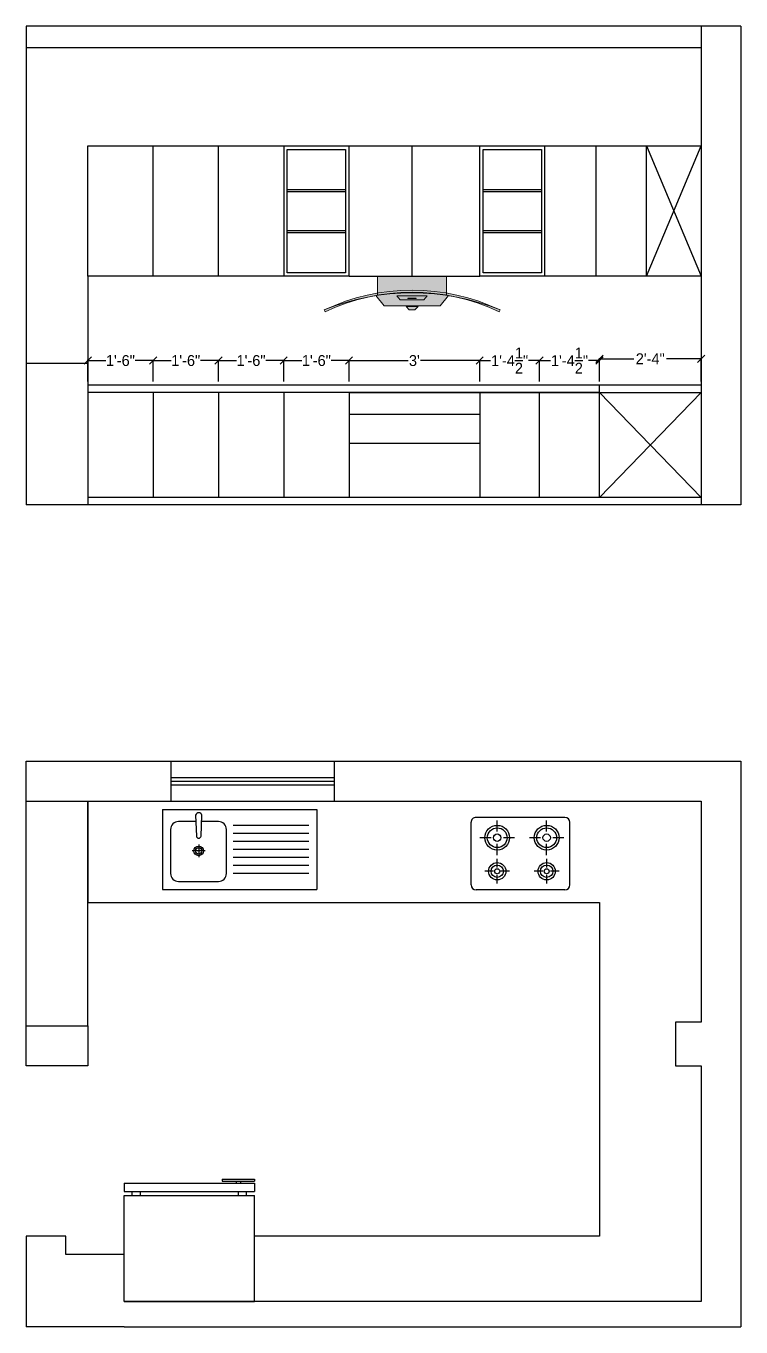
# Model space of a CAD drawing. Header units: inches. Extents: x -2624 to 3682, y -673 to 3670.
# Drawn here: x 2956.3 to 3153.3, y 1106.8 to 1465.4 of the extents above; entities that cross this region are included whole.
import ezdxf

# ---------------------------------------------------------------- set-up
doc = ezdxf.new("R2010")
doc.units = ezdxf.units.IN
doc.header["$MEASUREMENT"] = 0
for name, color, linetype in [('EQUIP', 5, 'Continuous'), ('IEL-HATCH-002', 7, 'Continuous'), ('SAN', 5, 'Continuous')]:
    doc.layers.add(name, color=color, linetype=linetype)
doc.styles.add('HEMI', font='stylu.ttf')
doc.styles.get("Standard").update_dxf_attribs({"font": 'arial.ttf'})
doc.dimstyles.get("Standard").update_dxf_attribs({"dimtxt": 0.18, "dimasz": 0.18, "dimexe": 0.18, "dimexo": 0.0625, "dimgap": 0.09, "dimtad": 0, "dimtih": 1, "dimtoh": 1, "dimdec": 0, "dimzin": 0, "dimdsep": 46, "dimlunit": 4, "dimtxsty": 'Standard', "dimcen": 0.09, "dimadec": 0, "dimazin": 0, "dimtfac": 1, "dimtdec": 0, "dimtofl": 0, "dimtmove": 0, "dimatfit": 3, "dimfxl": 1, "dimtolj": 1, "dimtzin": 0, "dimarcsym": 0})

# ---------------------------------------------------------------- blocks, each defined once
blk = doc.blocks.new('WG')
at = {"layer": 'SAN', "color": 18, "true_color": 0x000000}
for p, q in [((4231.065638550973, 652.5319430328256), (4231.065638550973, 623.281943032826)), ((4267.065638550973, 652.5319430328259), (4231.065638550973, 652.531943032826)), ((4267.065638550973, 652.5319430328259), (4267.065638550973, 623.281943032826)), ((4267.065638550973, 623.281943032826), (4231.065638550973, 623.281943032826)), ((4267.065638550973, 622.1569430328259), (4231.065638550973, 622.1569430328259)), ((4231.065638550973, 619.9069430328261), (4231.065638550973, 622.1569430328259)), ((4233.315638550973, 623.281943032826), (4233.315638550973, 622.1569430328259)), ((4235.565638550973, 623.281943032826), (4235.565638550973, 622.1569430328259)), ((4262.565638550973, 623.281943032826), (4262.565638550973, 622.1569430328259)), ((4264.815638550973, 623.281943032826), (4264.815638550973, 622.1569430328259)), ((4267.065638550973, 619.9069430328261), (4267.065638550973, 622.1569430328259)), ((4267.065638550973, 619.9069430328261), (4231.065638550973, 619.9069430328261)), ((4240.065638550973, 619.3444430328258), (4231.065638550973, 619.3444430328258)), ((4231.065638550973, 618.781943032826), (4231.065638550973, 619.3444430328258)), ((4240.065638550973, 618.781943032826), (4231.065638550973, 618.781943032826)), ((4235.003138550973, 619.3444430328258), (4235.003138550973, 619.9069430328261)), ((4236.128138550973, 619.3444430328258), (4236.128138550973, 619.9069430328261)), ((4240.065638550973, 618.781943032826), (4240.065638550973, 619.3444430328258))]:
    blk.add_line(p, q, dxfattribs=at)
blk = doc.blocks.new('RGB')
at = {"layer": 'EQUIP', "color": 18, "true_color": 0x000000}
for p, q in [((4240.949396927213, 653.78338388839), (4240.949396927213, 636.5086947636133)), ((4242.312052364825, 655.146039326002), (4266.811849972455, 655.146039326002)), ((4247.352780533489, 651.0205015579319), (4247.352780533489, 653.4051485737574)), ((4260.979334909605, 653.4051485737574), (4260.979334909605, 651.0205015579319)), ((4268.174505410067, 653.78338388839), (4268.174505410067, 636.5086947636133)), ((4243.946141939463, 649.9985099797243), (4246.330788955281, 649.9985099797243)), ((4248.374772111703, 649.9985099797243), (4250.759419127522, 649.9985099797243)), ((4257.572696315579, 649.9985099797243), (4259.957343331397, 649.9985099797243)), ((4262.001326487813, 649.9985099797243), (4264.38597350363, 649.9985099797243)), ((4247.352780533489, 646.5918713856992), (4247.352780533489, 648.9765184015167)), ((4260.979334909605, 648.9765184015167), (4260.979334909605, 646.5918713856992)), ((4247.352780533489, 645.5151090936006), (4247.352780533489, 642.4491343589701)), ((4260.979334909605, 645.5151090936006), (4260.979334909605, 642.4491343589701)), ((4242.583486501853, 640.7458150619574), (4245.649461236476, 640.7458150619574)), ((4247.352780533489, 639.0424957649448), (4247.352780533489, 635.9765210303221)), ((4249.056099830508, 640.7458150619574), (4252.122074565132, 640.7458150619574)), ((4256.210040877962, 640.7458150619574), (4259.276015612592, 640.7458150619574)), ((4260.979334909605, 639.0424957649448), (4260.979334909605, 635.9765210303221)), ((4262.682654206617, 640.7458150619574), (4265.748628941248, 640.7458150619574)), ((4242.312052364825, 635.1460393260013), (4266.811849972455, 635.1460393260013))]:
    blk.add_line(p, q, dxfattribs=at)
for centre, radius in [((4247.352780533489, 649.9985099797243), 2.384647015819859), ((4247.352780533489, 649.9985099797243), 1.703319297014185), ((4247.352780533489, 649.9985099797243), 0.6813277188056739), ((4260.979334909605, 649.9985099797243), 2.384647015819859), ((4260.979334909605, 649.9985099797243), 1.703319297014185), ((4260.979334909605, 649.9985099797243), 0.6813277188056739), ((4247.352780533489, 640.7458150619574), 3.40663859402837), ((4247.352780533489, 640.7458150619574), 2.725310875222696), ((4260.979334909605, 640.7458150619574), 3.40663859402837), ((4260.979334909605, 640.7458150619574), 2.725310875222696), ((4247.352780533489, 640.7458150619574), 1.021991578208511), ((4260.979334909605, 640.7458150619574), 1.021991578208511)]:
    blk.add_circle(centre, radius, dxfattribs=at)
for centre, start, end in [((4242.312052364825, 653.78338388839), 90, 180), ((4266.811849972455, 653.78338388839), 0, 90), ((4242.312052364825, 636.5086947636133), 180, 270), ((4266.811849972455, 636.5086947636133), 270, 0)]:
    blk.add_arc(centre, 1.362655437611348, start, end, dxfattribs=at)
blk = doc.blocks.new('SINK')
at = {"layer": 'SAN', "color": 18, "true_color": 0x000000}
for p, q in [((4279.259619133049, 624.3091743788965), (4321.764469464816, 624.3091743788965)), ((4279.259619133049, 624.3091743788965), (4279.259619133049, 602.3091743788964)), ((4321.764469464816, 624.3091743788965), (4321.764469464816, 602.3091743788964)), ((4319.564469464816, 619.9091743788973), (4298.731315340232, 619.9091743788973)), ((4319.564469464816, 617.7091743788975), (4298.731315340232, 617.7091743788975)), ((4289.210670386438, 614.6904205113128), (4289.210670386438, 611.1704205113128)), ((4319.564469464816, 615.5091743788976), (4298.731315340232, 615.5091743788976)), ((4319.564469464816, 613.3091743788978), (4298.731315340232, 613.3091743788978)), ((4290.970670386439, 612.9304205113132), (4287.450670386438, 612.9304205113132)), ((4319.564469464816, 611.1091743788971), (4298.731315340232, 611.1091743788971)), ((4319.564469464816, 608.9091743788973), (4298.731315340232, 608.9091743788973)), ((4319.564469464816, 606.7091743788974), (4298.731315340232, 606.7091743788974)), ((4279.259619133049, 602.3091743788964), (4321.764469464816, 602.3091743788964))]:
    blk.add_line(p, q, dxfattribs=at)
blk.add_lwpolyline([(4288.410412534103, 621.0091743788963), (4283.659619133049, 621.0091743788963, 0.4142135623730951), (4281.459619133049, 618.8091743788965), (4281.459619133049, 606.7091743788974, 0.4142135623730951), (4283.659619133049, 604.5091743788976), (4294.659619133049, 604.5091743788976, 0.4142135623730951), (4296.859619133049, 606.7091743788974), (4296.859619133049, 618.8091743788965, 0.4142135623730951), (4294.659619133049, 621.0091743788963), (4290.035096446127, 621.0091743788963)], format="xyb", dxfattribs=at)
blk.add_lwpolyline([(4288.340477867223, 622.8037110730555), (4288.566450074419, 617.0052217720398, 0.8993600647135429), (4289.8790589174, 617.0052217779169), (4290.105031107933, 622.803711073522, 0.708919732404312)], format="xyb", close=True, dxfattribs=at)
for radius in [1.320000000000005, 0.8800000000000037]:
    blk.add_circle((4289.210670386438, 612.9304205113132), radius, dxfattribs=at)
blk = doc.blocks.new('_Oblique')
at = {"color": 0, "linetype": 'ByBlock', "lineweight": -2}
blk.add_line((-0.5, -0.5), (0.5, 0.5), dxfattribs=at)
blk = doc.blocks.new('*D152')
at = {"color": 254, "lineweight": -2, "transparency": 16777216}
for p, q in [((3114.258850303533, 1367.434130840076), (3114.258850303533, 1373.882233134565)), ((3142.258850303533, 1367.434130840076), (3142.258850303533, 1373.882233134565))]:
    blk.add_line(p, q, dxfattribs=at)
at = {"color": 5, "lineweight": -2, "transparency": 16777216}
for p, q in [((3114.258850303533, 1373.702233134565), (3123.770973290356, 1373.702233134565)), ((3142.258850303533, 1373.702233134565), (3132.74672731671, 1373.702233134565))]:
    blk.add_line(p, q, dxfattribs=at)
at = {"layer": 'Defpoints', "color": 0, "transparency": 16777216}
for p in [(3142.258850303533, 1373.702233134565), (3114.258850303533, 1364.434130840076), (3142.258850303533, 1364.434130840076)]:
    blk.add_point(p, dxfattribs=at)
at = {"color": 5, "lineweight": -2, "transparency": 16777216, "xscale": 2, "yscale": 2, "zscale": 2, "rotation": 180}
blk.add_blockref('_Oblique', (3114.258850303533, 1373.702233134565), dxfattribs=at)
at = {"color": 5, "lineweight": -2, "transparency": 16777216, "xscale": 2, "yscale": 2, "zscale": 2}
blk.add_blockref('_Oblique', (3142.258850303533, 1373.702233134565), dxfattribs=at)
at = {"color": 5, "transparency": 16777216, "insert": (3128.258850303533, 1373.702233134565), "char_height": 3, "attachment_point": 5, "style": 'HEMI'}
blk.add_mtext('\\A1;2\'-4"', dxfattribs=at)
blk = doc.blocks.new('ehe')
at = {"layer": 'IEL-HATCH-002', "true_color": 0x939598, "transparency": 33554687}
h = blk.add_hatch(color=252, dxfattribs=at)
h.dxf.hatch_style = 1
edge = h.paths.add_edge_path()
edge.add_line((16207.89429246386, -1997.271020260185), (16188.87348220559, -1997.271020260183))
edge.add_line((16188.87348220559, -1997.271020260183), (16188.8734822056, -2001.896938060853))
edge.add_arc((16198.38388733472, -2057.538342117527), 56.44832726589822, 80.3005545212211, 99.69944547874888, ccw=False)
edge.add_line((16207.89429246387, -2001.896938060858), (16207.89429246386, -1997.271020260185))
edge = h.paths.add_edge_path()
edge.add_arc((16198.38388733472, -2066.018691483838), 64.21087999944824, 81.01413112799601, 98.98586887198758)
edge.add_line((16188.35473463419, -2002.595878502915), (16190.68206062421, -2005.375046993756))
edge.add_line((16190.68206062421, -2005.375046993756), (16206.08571404523, -2005.375046993756))
edge.add_line((16206.08571404523, -2005.375046993756), (16208.41304003526, -2002.595878502918))
h.paths.add_polyline_path([(16195.12300124925, -2003.759637335029), (16194.22115239393, -2002.682697562543), (16202.5466222755, -2002.682697562542), (16201.64477342019, -2003.759637335028)], flags=16)
h.paths.add_polyline_path([(16199.4919943758, -2003.417135298972), (16198.99253473704, -2003.417135298977), (16198.99253473704, -2003.2543881153), (16199.49199437579, -2003.254388115298)], flags=0)
h.paths.add_polyline_path([(16198.9165354522, -2003.417135298974), (16198.41707581345, -2003.417135298972), (16198.41707581345, -2003.2543881153), (16198.9165354522, -2003.254388115301)], flags=0)
h.paths.add_polyline_path([(16198.30849109976, -2003.417135298974), (16197.80903146101, -2003.417135298975), (16197.80903146101, -2003.254388115301), (16198.30849109976, -2003.2543881153)], flags=0)
h.paths.add_polyline_path([(16197.73303217617, -2003.417135298974), (16197.23357253741, -2003.417135298973), (16197.23357253741, -2003.254388115301), (16197.73303217617, -2003.254388115299)], flags=0)
edge = h.paths.add_edge_path()
edge.add_line((16188.8734822056, -2001.896938060853), (16188.8734822056, -2002.443293823751))
edge.add_arc((16198.38388733472, -2057.538342117527), 55.90985737965627, 80.20622276648521, 99.79377723348449, ccw=False)
edge.add_line((16207.89429246387, -2002.443293823757), (16207.89429246387, -2001.896938060858))
edge.add_arc((16198.38388733472, -2057.538342117526), 56.44832726589797, 80.30055452122106, 99.69944547874898)
edge = h.paths.add_edge_path()
edge.add_arc((16198.38388733472, -2057.538342117516), 55.90985737964526, 99.79377723349018, 102.66194815012568, ccw=False)
edge.add_line((16188.8734822056, -2002.443293823751), (16188.8734822056, -2001.896938060853))
edge.add_arc((16198.38388733472, -2057.538342117526), 56.44832726589777, 99.69944547874901, 115.4207597962181)
edge.add_arc((16198.38388733472, -2066.01869148384), 64.21087999945091, 101.00302768075949, 112.17075853684591, ccw=False)
h = blk.add_hatch(color=252, dxfattribs=at)
h.dxf.hatch_style = 1
h.paths.add_polyline_path([(16186.1285430922, -2002.988193724412, 0.04876702289860913), (16174.15274245374, -2006.555352122004), (16174.3838873337, -2007.041687256392, -0.05572840176803076)])
h.paths.add_polyline_path([(16202.5466222755, -2002.682697562542), (16194.22115239393, -2002.682697562543), (16195.12300124925, -2003.759637335029), (16201.64477342019, -2003.759637335028)])
h.paths.add_polyline_path([(16199.49199437579, -2003.254388115298), (16199.4919943758, -2003.417135298972), (16198.99253473704, -2003.417135298977), (16198.99253473704, -2003.2543881153)], flags=16)
h.paths.add_polyline_path([(16198.9165354522, -2003.254388115301), (16198.9165354522, -2003.417135298974), (16198.41707581345, -2003.417135298972), (16198.41707581345, -2003.2543881153)], flags=16)
h.paths.add_polyline_path([(16198.30849109976, -2003.2543881153), (16198.30849109976, -2003.417135298974), (16197.80903146101, -2003.417135298975), (16197.80903146101, -2003.254388115301)], flags=16)
h.paths.add_polyline_path([(16197.73303217617, -2003.254388115299), (16197.73303217617, -2003.417135298974), (16197.23357253741, -2003.417135298973), (16197.23357253741, -2003.254388115301)], flags=16)
h.paths.add_polyline_path([(16200.01027111623, -2005.573623159794), (16198.38388733472, -2005.573623159793), (16196.75750355322, -2005.573623159797), (16197.61726815267, -2006.471152558387), (16198.38388733471, -2006.471152558387), (16199.15050651677, -2006.471152558386)])
h.paths.add_polyline_path([(16188.8734822056, -2002.443293823751), (16188.8734822056, -2002.516019850405, -0.07652183571738236), (16208.41304003526, -2002.595878502918), (16208.45699418842, -2002.543390798998, 0.08825048934747019)])
h.paths.add_polyline_path([(16207.89429246387, -2001.896938060858), (16207.89429246387, -2002.443293823757, -0.00255562744752481), (16208.45699418842, -2002.543390798998, -0.00995946389396835), (16210.63923157723, -2002.988193724412, -0.04876702289338782), (16222.61503221446, -2006.555352121499, 0.06870497362447703)])
h.paths.add_polyline_path([(16210.63923157724, -2002.988193724413, -0.05572840176798918), (16222.38388733573, -2007.041687256391), (16222.61503221569, -2006.555352122002, 0.0487670228985559)])
at = {"lineweight": 5}
for p, q in [((16188.8734822056, -2002.516019850411), (16188.87348220559, -1997.271020260183)), ((16188.87348220559, -1997.271020260183), (16207.89429246386, -1997.271020260185)), ((16207.89429246387, -2002.44329382376), (16207.89429246386, -1997.271020260185)), ((16188.35473463419, -2002.595878502916), (16190.68206062421, -2005.375046993756)), ((16194.22115239393, -2002.682697562543), (16195.12300124925, -2003.759637335029)), ((16194.22115239393, -2002.682697562543), (16202.5466222755, -2002.682697562542)), ((16195.12300124925, -2003.759637335029), (16201.64477342019, -2003.759637335028)), ((16197.23357253741, -2003.254388115301), (16197.23357253741, -2003.417135298973)), ((16197.73303217617, -2003.254388115299), (16197.23357253741, -2003.254388115301)), ((16197.23357253741, -2003.417135298973), (16197.73303217617, -2003.417135298974)), ((16197.73303217617, -2003.417135298974), (16197.73303217617, -2003.254388115299)), ((16197.80903146101, -2003.254388115301), (16197.80903146101, -2003.417135298975)), ((16198.30849109976, -2003.2543881153), (16197.80903146101, -2003.254388115301)), ((16197.80903146101, -2003.417135298975), (16198.30849109976, -2003.417135298974)), ((16198.30849109976, -2003.417135298974), (16198.30849109976, -2003.2543881153)), ((16198.41707581345, -2003.2543881153), (16198.41707581345, -2003.417135298972)), ((16198.9165354522, -2003.254388115301), (16198.41707581345, -2003.2543881153)), ((16198.41707581345, -2003.417135298972), (16198.9165354522, -2003.417135298974)), ((16198.9165354522, -2003.417135298974), (16198.9165354522, -2003.254388115301)), ((16198.99253473704, -2003.2543881153), (16198.99253473704, -2003.417135298977)), ((16199.49199437579, -2003.254388115298), (16198.99253473704, -2003.2543881153)), ((16198.99253473704, -2003.417135298977), (16199.4919943758, -2003.417135298972)), ((16199.4919943758, -2003.417135298972), (16199.49199437579, -2003.254388115298)), ((16202.5466222755, -2002.682697562542), (16201.64477342019, -2003.759637335028)), ((16208.45699418841, -2002.543390799004), (16206.08571404523, -2005.375046993756)), ((16174.15274245377, -2006.555352122078), (16174.3838873337, -2007.041687256398)), ((16190.68206062421, -2005.375046993756), (16206.08571404523, -2005.375046993756)), ((16196.75750355322, -2005.573623159797), (16198.38388733472, -2005.573623159793)), ((16196.75750355322, -2005.573623159797), (16197.61726815267, -2006.471152558387)), ((16197.61726815267, -2006.471152558387), (16198.38388733471, -2006.471152558387)), ((16200.01027111623, -2005.573623159794), (16198.38388733472, -2005.573623159793)), ((16199.15050651677, -2006.471152558386), (16198.38388733471, -2006.471152558387)), ((16200.01027111623, -2005.573623159794), (16199.15050651677, -2006.471152558386)), ((16222.38388733573, -2007.041687256399), (16222.61503221566, -2006.555352122077))]:
    blk.add_line(p, q, dxfattribs=at)
for radius in [56.44832726589817, 55.90985737965512]:
    blk.add_arc((16198.38388733472, -2057.538342117527), radius, 64.57924020402959, 115.4207597959704, dxfattribs=at)
at = {"lineweight": 9}
blk.add_arc((16198.38388733472, -2066.01869148384), 64.21087999945006, 67.82924145963976, 112.170758540269, dxfattribs=at)
blk = doc.blocks.new('*D154')
at = {"color": 254, "lineweight": -2, "transparency": 16777216}
for p, q in [((2973.258850303533, 1367.434130840076), (2973.258850303533, 1373.371507417938)), ((2991.25885030354, 1367.434130840072), (2991.25885030354, 1373.371507417938))]:
    blk.add_line(p, q, dxfattribs=at)
at = {"color": 5, "lineweight": -2, "transparency": 16777216}
for p, q in [((2973.258850303533, 1373.191507417938), (2978.211310039993, 1373.191507417938)), ((2991.25885030354, 1373.191507417938), (2986.30639056708, 1373.191507417938))]:
    blk.add_line(p, q, dxfattribs=at)
at = {"layer": 'Defpoints', "color": 0, "transparency": 16777216}
for p in [(2991.25885030354, 1373.191507417938), (2973.258850303533, 1364.434130840076), (2991.25885030354, 1364.434130840072)]:
    blk.add_point(p, dxfattribs=at)
at = {"color": 5, "lineweight": -2, "transparency": 16777216, "xscale": 2, "yscale": 2, "zscale": 2, "rotation": 180}
blk.add_blockref('_Oblique', (2973.258850303533, 1373.191507417938), dxfattribs=at)
at = {"color": 5, "lineweight": -2, "transparency": 16777216, "xscale": 2, "yscale": 2, "zscale": 2}
blk.add_blockref('_Oblique', (2991.25885030354, 1373.191507417938), dxfattribs=at)
at = {"color": 5, "transparency": 16777216, "insert": (2982.258850303537, 1373.191507417938), "char_height": 3, "attachment_point": 5, "style": 'HEMI'}
blk.add_mtext('\\A1;1\'-6"', dxfattribs=at)
blk = doc.blocks.new('*D155')
at = {"color": 254, "lineweight": -2, "transparency": 16777216}
for p, q in [((2991.25885030354, 1367.434130840072), (2991.25885030354, 1373.371507417938)), ((3009.25885030354, 1367.434130840075), (3009.25885030354, 1373.371507417938))]:
    blk.add_line(p, q, dxfattribs=at)
at = {"color": 5, "lineweight": -2, "transparency": 16777216}
for p, q in [((2991.25885030354, 1373.191507417938), (2996.211310039997, 1373.191507417938)), ((3009.25885030354, 1373.191507417938), (3004.306390567084, 1373.191507417938))]:
    blk.add_line(p, q, dxfattribs=at)
at = {"layer": 'Defpoints', "color": 0, "transparency": 16777216}
for p in [(3009.25885030354, 1373.191507417938), (2991.25885030354, 1364.434130840072), (3009.25885030354, 1364.434130840075)]:
    blk.add_point(p, dxfattribs=at)
at = {"color": 5, "lineweight": -2, "transparency": 16777216, "xscale": 2, "yscale": 2, "zscale": 2, "rotation": 180}
blk.add_blockref('_Oblique', (2991.25885030354, 1373.191507417938), dxfattribs=at)
at = {"color": 5, "lineweight": -2, "transparency": 16777216, "xscale": 2, "yscale": 2, "zscale": 2}
blk.add_blockref('_Oblique', (3009.25885030354, 1373.191507417938), dxfattribs=at)
at = {"color": 5, "transparency": 16777216, "insert": (3000.25885030354, 1373.191507417938), "char_height": 3, "attachment_point": 5, "style": 'HEMI'}
blk.add_mtext('\\A1;1\'-6"', dxfattribs=at)
blk = doc.blocks.new('*D156')
at = {"color": 254, "lineweight": -2, "transparency": 16777216}
for p, q in [((3009.25885030354, 1367.434130840075), (3009.25885030354, 1373.371507417938)), ((3027.25885030354, 1367.43413084008), (3027.25885030354, 1373.371507417938))]:
    blk.add_line(p, q, dxfattribs=at)
at = {"color": 5, "lineweight": -2, "transparency": 16777216}
for p, q in [((3009.25885030354, 1373.191507417938), (3014.211310039997, 1373.191507417938)), ((3027.25885030354, 1373.191507417938), (3022.306390567084, 1373.191507417938))]:
    blk.add_line(p, q, dxfattribs=at)
at = {"layer": 'Defpoints', "color": 0, "transparency": 16777216}
for p in [(3027.25885030354, 1373.191507417938), (3009.25885030354, 1364.434130840075), (3027.25885030354, 1364.43413084008)]:
    blk.add_point(p, dxfattribs=at)
at = {"color": 5, "lineweight": -2, "transparency": 16777216, "xscale": 2, "yscale": 2, "zscale": 2, "rotation": 180}
blk.add_blockref('_Oblique', (3009.25885030354, 1373.191507417938), dxfattribs=at)
at = {"color": 5, "lineweight": -2, "transparency": 16777216, "xscale": 2, "yscale": 2, "zscale": 2}
blk.add_blockref('_Oblique', (3027.25885030354, 1373.191507417938), dxfattribs=at)
at = {"color": 5, "transparency": 16777216, "insert": (3018.25885030354, 1373.191507417938), "char_height": 3, "attachment_point": 5, "style": 'HEMI'}
blk.add_mtext('\\A1;1\'-6"', dxfattribs=at)
blk = doc.blocks.new('*D157')
at = {"color": 254, "lineweight": -2, "transparency": 16777216}
for p, q in [((3027.25885030354, 1367.43413084008), (3027.25885030354, 1373.371507417938)), ((3045.25885030354, 1367.434130840076), (3045.25885030354, 1373.371507417938))]:
    blk.add_line(p, q, dxfattribs=at)
at = {"color": 5, "lineweight": -2, "transparency": 16777216}
for p, q in [((3027.25885030354, 1373.191507417938), (3032.211310039997, 1373.191507417938)), ((3045.25885030354, 1373.191507417938), (3040.306390567084, 1373.191507417938))]:
    blk.add_line(p, q, dxfattribs=at)
at = {"layer": 'Defpoints', "color": 0, "transparency": 16777216}
for p in [(3045.25885030354, 1373.191507417938), (3027.25885030354, 1364.43413084008), (3045.25885030354, 1364.434130840076)]:
    blk.add_point(p, dxfattribs=at)
at = {"color": 5, "lineweight": -2, "transparency": 16777216, "xscale": 2, "yscale": 2, "zscale": 2, "rotation": 180}
blk.add_blockref('_Oblique', (3027.25885030354, 1373.191507417938), dxfattribs=at)
at = {"color": 5, "lineweight": -2, "transparency": 16777216, "xscale": 2, "yscale": 2, "zscale": 2}
blk.add_blockref('_Oblique', (3045.25885030354, 1373.191507417938), dxfattribs=at)
at = {"color": 5, "transparency": 16777216, "insert": (3036.25885030354, 1373.191507417938), "char_height": 3, "attachment_point": 5, "style": 'HEMI'}
blk.add_mtext('\\A1;1\'-6"', dxfattribs=at)
blk = doc.blocks.new('*D158')
at = {"color": 254, "lineweight": -2, "transparency": 16777216}
for p, q in [((3045.25885030354, 1367.434130840076), (3045.25885030354, 1373.371507417938)), ((3081.25885030354, 1367.434130840075), (3081.25885030354, 1373.371507417938))]:
    blk.add_line(p, q, dxfattribs=at)
at = {"color": 5, "lineweight": -2, "transparency": 16777216}
for p, q in [((3045.25885030354, 1373.191507417938), (3061.595277829163, 1373.191507417938)), ((3081.25885030354, 1373.191507417938), (3064.922422777918, 1373.191507417938))]:
    blk.add_line(p, q, dxfattribs=at)
at = {"layer": 'Defpoints', "color": 0, "transparency": 16777216}
for p in [(3081.25885030354, 1373.191507417938), (3045.25885030354, 1364.434130840076), (3081.25885030354, 1364.434130840075)]:
    blk.add_point(p, dxfattribs=at)
at = {"color": 5, "lineweight": -2, "transparency": 16777216, "xscale": 2, "yscale": 2, "zscale": 2, "rotation": 180}
blk.add_blockref('_Oblique', (3045.25885030354, 1373.191507417938), dxfattribs=at)
at = {"color": 5, "lineweight": -2, "transparency": 16777216, "xscale": 2, "yscale": 2, "zscale": 2}
blk.add_blockref('_Oblique', (3081.25885030354, 1373.191507417938), dxfattribs=at)
at = {"color": 5, "transparency": 16777216, "insert": (3063.25885030354, 1373.191507417938), "char_height": 3, "attachment_point": 5, "style": 'HEMI'}
blk.add_mtext("\\A1;3'", dxfattribs=at)
blk = doc.blocks.new('*D159')
at = {"color": 254, "lineweight": -2, "transparency": 16777216}
for p, q in [((3081.25885030354, 1367.434130840075), (3081.25885030354, 1373.371507417938)), ((3097.758850303535, 1367.434130840074), (3097.758850303535, 1373.371507417938))]:
    blk.add_line(p, q, dxfattribs=at)
at = {"color": 5, "lineweight": -2, "transparency": 16777216}
for p, q in [((3081.25885030354, 1373.191507417938), (3084.287444739848, 1373.191507417938)), ((3097.758850303535, 1373.191507417938), (3094.730255867227, 1373.191507417938))]:
    blk.add_line(p, q, dxfattribs=at)
at = {"layer": 'Defpoints', "color": 0, "transparency": 16777216}
for p in [(3097.758850303535, 1373.191507417938), (3081.25885030354, 1364.434130840075), (3097.758850303535, 1364.434130840074)]:
    blk.add_point(p, dxfattribs=at)
at = {"color": 5, "lineweight": -2, "transparency": 16777216, "xscale": 2, "yscale": 2, "zscale": 2, "rotation": 180}
blk.add_blockref('_Oblique', (3081.25885030354, 1373.191507417938), dxfattribs=at)
at = {"color": 5, "lineweight": -2, "transparency": 16777216, "xscale": 2, "yscale": 2, "zscale": 2}
blk.add_blockref('_Oblique', (3097.758850303535, 1373.191507417938), dxfattribs=at)
at = {"color": 5, "transparency": 16777216, "insert": (3089.508850303538, 1373.191507417938), "char_height": 3, "attachment_point": 5, "style": 'HEMI'}
blk.add_mtext('\\A1;1\'-4{\\H1x;\\S1/2;}"', dxfattribs=at)
blk = doc.blocks.new('*D160')
at = {"color": 254, "lineweight": -2, "transparency": 16777216}
for p, q in [((3097.758850303535, 1367.434130840074), (3097.758850303535, 1373.371507417938)), ((3114.258850303533, 1367.434130840076), (3114.258850303533, 1373.371507417938))]:
    blk.add_line(p, q, dxfattribs=at)
at = {"color": 5, "lineweight": -2, "transparency": 16777216}
for p, q in [((3097.758850303535, 1373.191507417938), (3100.787444739844, 1373.191507417938)), ((3114.258850303533, 1373.191507417938), (3111.230255867224, 1373.191507417938))]:
    blk.add_line(p, q, dxfattribs=at)
at = {"layer": 'Defpoints', "color": 0, "transparency": 16777216}
for p in [(3114.258850303533, 1373.191507417938), (3097.758850303535, 1364.434130840074), (3114.258850303533, 1364.434130840076)]:
    blk.add_point(p, dxfattribs=at)
at = {"color": 5, "lineweight": -2, "transparency": 16777216, "xscale": 2, "yscale": 2, "zscale": 2, "rotation": 180}
blk.add_blockref('_Oblique', (3097.758850303535, 1373.191507417938), dxfattribs=at)
at = {"color": 5, "lineweight": -2, "transparency": 16777216, "xscale": 2, "yscale": 2, "zscale": 2}
blk.add_blockref('_Oblique', (3114.258850303533, 1373.191507417938), dxfattribs=at)
at = {"color": 5, "transparency": 16777216, "insert": (3106.008850303534, 1373.191507417938), "char_height": 3, "attachment_point": 5, "style": 'HEMI'}
blk.add_mtext('\\A1;1\'-4{\\H1x;\\S1/2;}"', dxfattribs=at)

msp = doc.modelspace()

# ---------------------------------------------------------------- linework, layer by layer
at = {"color": 18, "true_color": 0x000000}
for p, q in [((3153.258850303533, 1465.434130840076), (2956.258850303533, 1465.434130840076)), ((2956.258850303533, 1465.434130840076), (2956.258850303533, 1333.434130840076)), ((3142.258850303533, 1465.434130840076), (3142.258850303533, 1333.434130840076)), ((3153.258850303533, 1465.434130840076), (3153.258850303533, 1333.434130840076)), ((3142.258850303533, 1459.434130840076), (2956.258850303533, 1459.434130840076)), ((3045.25885030354, 1396.434130840076), (2973.258850303533, 1396.434130840076)), ((3142.258850303533, 1396.434130840076), (3081.25885030354, 1396.434130840076)), ((2973.258850303533, 1372.434130840076), (2956.258850303533, 1372.434130840076)), ((2973.258850303533, 1372.434130840076), (2973.258850303533, 1333.434130840076)), ((3142.258850303533, 1366.434130840076), (2973.258850303533, 1366.434130840076)), ((3114.258850303533, 1364.434130840076), (2973.258850303533, 1364.434130840076)), ((3009.25885030354, 1364.434130840075), (3009.258850303534, 1335.434130840076)), ((3045.25885030354, 1364.434130840075), (3045.258850303534, 1335.434130840076)), ((3081.25885030354, 1364.434130840075), (3081.258850303534, 1335.434130840076)), ((3090.25885030354, 1364.434130840073), (3114.258850303533, 1364.434130840076)), ((3097.758850303535, 1335.434130840076), (3097.758850303535, 1364.434130840076)), ((3114.258850303533, 1335.434130840076), (3114.258850303533, 1366.434130840076)), ((3114.258850303533, 1364.434130840076), (3142.258850303533, 1335.434130840076)), ((3114.258850303533, 1335.434130840076), (3142.258850303533, 1364.434130840076)), ((3142.258850303533, 1335.434130840076), (2973.258850303533, 1335.434130840076)), ((3153.258850303533, 1333.434130840076), (2956.258850303533, 1333.434130840076)), ((2956.258850303533, 1262.778524324116), (3153.258850303533, 1262.778524324116)), ((2956.258850303533, 1189.778524324116), (2956.258850303533, 1262.778524324116)), ((2996.258850303533, 1251.778524324116), (2996.258850303533, 1262.778524324116)), ((3041.258850303533, 1251.778524324116), (3041.258850303533, 1262.778524324116)), ((3153.258850303533, 1262.778524324116), (3153.258850303533, 1106.778524324116)), ((2956.258850303533, 1251.778524324116), (3041.258850303533, 1251.778524324116)), ((2973.258850303533, 1189.778524324116), (2973.258850303533, 1251.778524324116)), ((3041.258850303533, 1251.778524324116), (3142.258850303533, 1251.778524324116)), ((3142.258850303533, 1251.778524324116), (3142.258850303533, 1190.778524324116)), ((3142.258850303533, 1190.778524324116), (3135.258850303533, 1190.778524324116)), ((3135.258850303533, 1190.778524324116), (3135.258850303533, 1178.778524324116)), ((2956.258850303533, 1189.778524324116), (2973.258850303533, 1189.778524324116)), ((2956.258850303533, 1178.778524324116), (2956.258850303533, 1189.778524324116)), ((2973.258850303533, 1189.778524324116), (2973.258850303533, 1178.778524324116)), ((2973.258850303533, 1178.778524324116), (2956.258850303533, 1178.778524324116)), ((3135.258850303533, 1178.778524324116), (3142.258850303533, 1178.778524324116)), ((3142.258850303533, 1178.778524324116), (3142.258850303533, 1113.778524324116)), ((3114.258850303533, 1149.778524324116), (3114.258850303533, 1131.778524324116)), ((2967.258850303533, 1131.778524324116), (2956.258850303533, 1131.778524324116)), ((2956.258850303533, 1131.778524324116), (2956.25885030354, 1106.778524324117)), ((2967.258850303533, 1126.778524324116), (2967.258850303533, 1131.778524324116)), ((3114.258850303533, 1131.778524324116), (3019.258850303533, 1131.778524324116)), ((2983.258850303533, 1126.778524324116), (2967.258850303533, 1126.778524324116)), ((3142.258850303533, 1113.778524324116), (2983.258850303533, 1113.778524324116)), ((2983.258850303533, 1106.778524324116), (3153.258850303533, 1106.778524324116))]:
    msp.add_line(p, q, dxfattribs=at)
for p, q in [((2973.258850303533, 1396.434130840076), (2973.258850303526, 1432.434130840076)), ((2973.258850303533, 1432.434130840076), (3142.258850303533, 1432.434130840076)), ((2991.258850303533, 1396.43413084008), (2991.258850303526, 1432.43413084008)), ((3009.258850303533, 1396.434130840084), (3009.258850303526, 1432.434130840084)), ((3009.258850303526, 1432.434130840084), (3045.258850303526, 1432.434130840076)), ((3027.258850303526, 1432.43413084008), (3027.258850303526, 1396.434130840076)), ((3045.258850303533, 1396.434130840091), (3045.258850303526, 1432.434130840091)), ((3062.639858269311, 1396.434130840094), (3062.639858269311, 1432.434130840076)), ((3081.258850303533, 1396.434130840098), (3081.258850303526, 1432.434130840098)), ((3099.258850303533, 1396.434130840102), (3099.258850303526, 1432.434130840102)), ((3099.258850303526, 1432.434130840076), (3127.258850303526, 1432.434130840084)), ((3113.258850303526, 1432.43413084008), (3113.258850303526, 1396.434130840076)), ((3127.258850303533, 1396.434130840084), (3127.258850303526, 1432.434130840084)), ((3127.258850303526, 1432.434130840084), (3142.258850303533, 1396.434130840076)), ((3127.258850303533, 1396.434130840084), (3142.258850303533, 1432.434130840076)), ((3028.258850303526, 1420.400797506732), (3044.258850303533, 1420.400797506732)), ((3082.258850303526, 1420.400797506758), (3098.258850303533, 1420.400797506758)), ((3028.258850303526, 1419.800797506732), (3044.258850303533, 1419.800797506732)), ((3082.258850303526, 1419.800797506758), (3098.258850303533, 1419.800797506758)), ((3028.258850303526, 1409.067464173391), (3044.258850303533, 1409.067464173391)), ((3028.258850303526, 1408.467464173391), (3044.258850303533, 1408.467464173391)), ((3082.258850303526, 1409.067464173417), (3098.258850303533, 1409.067464173417)), ((3082.258850303526, 1408.467464173416), (3098.258850303533, 1408.467464173416)), ((2973.258850303533, 1396.434130840076), (2973.258850303533, 1372.434130840076)), ((3045.258850303533, 1396.434130840091), (3081.258850303533, 1396.434130840098)), ((2991.25885030354, 1364.43413084008), (2991.258850303533, 1335.434130840076)), ((3045.25885030354, 1364.434130840075), (3009.25885030354, 1364.434130840084)), ((3027.25885030354, 1364.43413084008), (3027.258850303533, 1335.434130840076)), ((3045.25885030354, 1364.434130840075), (3081.25885030354, 1364.434130840076)), ((3081.25885030354, 1364.434130840076), (3142.258850303533, 1364.434130840076)), ((3045.25885030354, 1358.434130840075), (3081.25885030354, 1358.434130840076)), ((3045.25885030354, 1350.434130840075), (3081.25885030354, 1350.434130840076)), ((2983.258850303533, 1106.778524324116), (2956.25885030354, 1106.778524324116))]:
    msp.add_line(p, q)
at = {"color": 143, "true_color": 0x7aafdf}
for p, q in [((2996.258850303533, 1258.278524324116), (3041.258850303533, 1258.278524324116)), ((2996.258850303533, 1257.278524324116), (3041.258850303533, 1257.278524324116)), ((2996.258850303533, 1256.278524324116), (3041.258850303533, 1256.278524324116))]:
    msp.add_line(p, q, dxfattribs=at)
for points in [[(3028.258850303526, 1431.434130840073), (3044.258850303533, 1431.434130840073), (3044.258850303533, 1397.434130840051), (3028.258850303526, 1397.434130840051)], [(3082.258850303526, 1431.434130840098), (3098.258850303533, 1431.434130840098), (3098.258850303533, 1397.434130840076), (3082.258850303526, 1397.434130840076)]]:
    msp.add_lwpolyline(points, close=True)
at = {"color": 18, "true_color": 0x000000}
msp.add_lwpolyline([(2973.258850303533, 1251.778524324116), (2973.258850303533, 1223.778524324116), (3114.258850303533, 1223.778524324116), (3114.258850303533, 1149.778524324116)], dxfattribs=at)

# ---------------------------------------------------------------- block references
at = {"lineweight": 5}
msp.add_blockref('ehe', (-13135.74402906541, 3393.705151100278), dxfattribs=at)
msp.add_blockref('SINK', (-1285.378212041618, 625.098790767217))
at = {"rotation": 180}
for name, p in [('RGB', (7347.070753209508, 1882.411212840618)), ('WG', (7250.324488854505, 1766.310467356941))]:
    msp.add_blockref(name, p, dxfattribs=at)

# ---------------------------------------------------------------- dimensions: what is measured, and where the dimension line sits
at = {"color": 18, "true_color": 0x000000}
for base, p1, p2, override, picture, middle in [((2991.25885030354, 1373.191507417938), (2973.258850303533, 1364.434130840076), (2991.25885030354, 1364.434130840072), {"dimtxt": 3, "dimasz": 2, "dimexo": 3, "dimdec": 1, "dimtxsty": 'HEMI', "dimblk": 'Oblique', "dimcen": 0, "dimclrd": 5, "dimclre": 254, "dimclrt": 5, "dimtdec": 1, "dimldrblk": 'Oblique', "dimfxl": 0.03937007874015748, "dimarcsym": 1}, '*D154', (2982.258850303537, 1373.191507417938)), ((3009.25885030354, 1373.191507417938), (2991.25885030354, 1364.434130840072), (3009.25885030354, 1364.434130840075), {"dimtxt": 3, "dimasz": 2, "dimexo": 3, "dimdec": 1, "dimtxsty": 'HEMI', "dimblk": 'Oblique', "dimcen": 0, "dimclrd": 5, "dimclre": 254, "dimclrt": 5, "dimtdec": 1, "dimtmove": 1, "dimldrblk": 'Oblique', "dimfxl": 0.03937007874015748, "dimarcsym": 1}, '*D155', (3000.25885030354, 1373.191507417938)), ((3027.25885030354, 1373.191507417938), (3009.25885030354, 1364.434130840075), (3027.25885030354, 1364.43413084008), {"dimtxt": 3, "dimasz": 2, "dimexo": 3, "dimdec": 1, "dimtxsty": 'HEMI', "dimblk": 'Oblique', "dimcen": 0, "dimclrd": 5, "dimclre": 254, "dimclrt": 5, "dimtdec": 1, "dimtmove": 1, "dimldrblk": 'Oblique', "dimfxl": 0.03937007874015748, "dimarcsym": 1}, '*D156', (3018.25885030354, 1373.191507417938)), ((3045.25885030354, 1373.191507417938), (3027.25885030354, 1364.43413084008), (3045.25885030354, 1364.434130840076), {"dimtxt": 3, "dimasz": 2, "dimexo": 3, "dimdec": 1, "dimtxsty": 'HEMI', "dimblk": 'Oblique', "dimcen": 0, "dimclrd": 5, "dimclre": 254, "dimclrt": 5, "dimtdec": 1, "dimtmove": 1, "dimldrblk": 'Oblique', "dimfxl": 0.03937007874015748, "dimarcsym": 1}, '*D157', (3036.25885030354, 1373.191507417938)), ((3081.25885030354, 1373.191507417938), (3045.25885030354, 1364.434130840076), (3081.25885030354, 1364.434130840075), {"dimtxt": 3, "dimasz": 2, "dimexo": 3, "dimdec": 1, "dimtxsty": 'HEMI', "dimblk": 'Oblique', "dimcen": 0, "dimclrd": 5, "dimclre": 254, "dimclrt": 5, "dimtdec": 1, "dimtmove": 1, "dimldrblk": 'Oblique', "dimfxl": 0.03937007874015748, "dimarcsym": 1}, '*D158', (3063.25885030354, 1373.191507417938)), ((3097.758850303535, 1373.191507417938), (3081.25885030354, 1364.434130840075), (3097.758850303535, 1364.434130840074), {"dimtxt": 3, "dimasz": 2, "dimexo": 3, "dimdec": 1, "dimtxsty": 'HEMI', "dimblk": 'Oblique', "dimcen": 0, "dimclrd": 5, "dimclre": 254, "dimclrt": 5, "dimtdec": 1, "dimtmove": 1, "dimldrblk": 'Oblique', "dimfxl": 0.03937007874015748, "dimarcsym": 1}, '*D159', (3089.508850303538, 1373.191507417938)), ((3114.258850303533, 1373.191507417938), (3097.758850303535, 1364.434130840074), (3114.258850303533, 1364.434130840076), {"dimtxt": 3, "dimasz": 2, "dimexo": 3, "dimdec": 1, "dimtxsty": 'HEMI', "dimblk": 'Oblique', "dimcen": 0, "dimclrd": 5, "dimclre": 254, "dimclrt": 5, "dimtdec": 1, "dimtmove": 1, "dimldrblk": 'Oblique', "dimfxl": 0.03937007874015748, "dimarcsym": 1}, '*D160', (3106.008850303534, 1373.191507417938)), ((3142.258850303533, 1373.702233134565), (3114.258850303533, 1364.434130840076), (3142.258850303533, 1364.434130840076), {"dimtxt": 3, "dimasz": 2, "dimexo": 3, "dimdec": 1, "dimtxsty": 'HEMI', "dimblk": 'Oblique', "dimcen": 0, "dimclrd": 5, "dimclre": 254, "dimclrt": 5, "dimtdec": 1, "dimldrblk": 'Oblique', "dimfxl": 0.03937007874015748, "dimarcsym": 1}, '*D152', (3128.258850303533, 1373.702233134565))]:
    dim = msp.add_linear_dim(base=base, p1=p1, p2=p2, dimstyle='Standard', override=override, dxfattribs=at)
    dim.commit()
    dim.dimension.update_dxf_attribs({"geometry": picture, "text_midpoint": middle})

doc.saveas('drawing.dxf')
